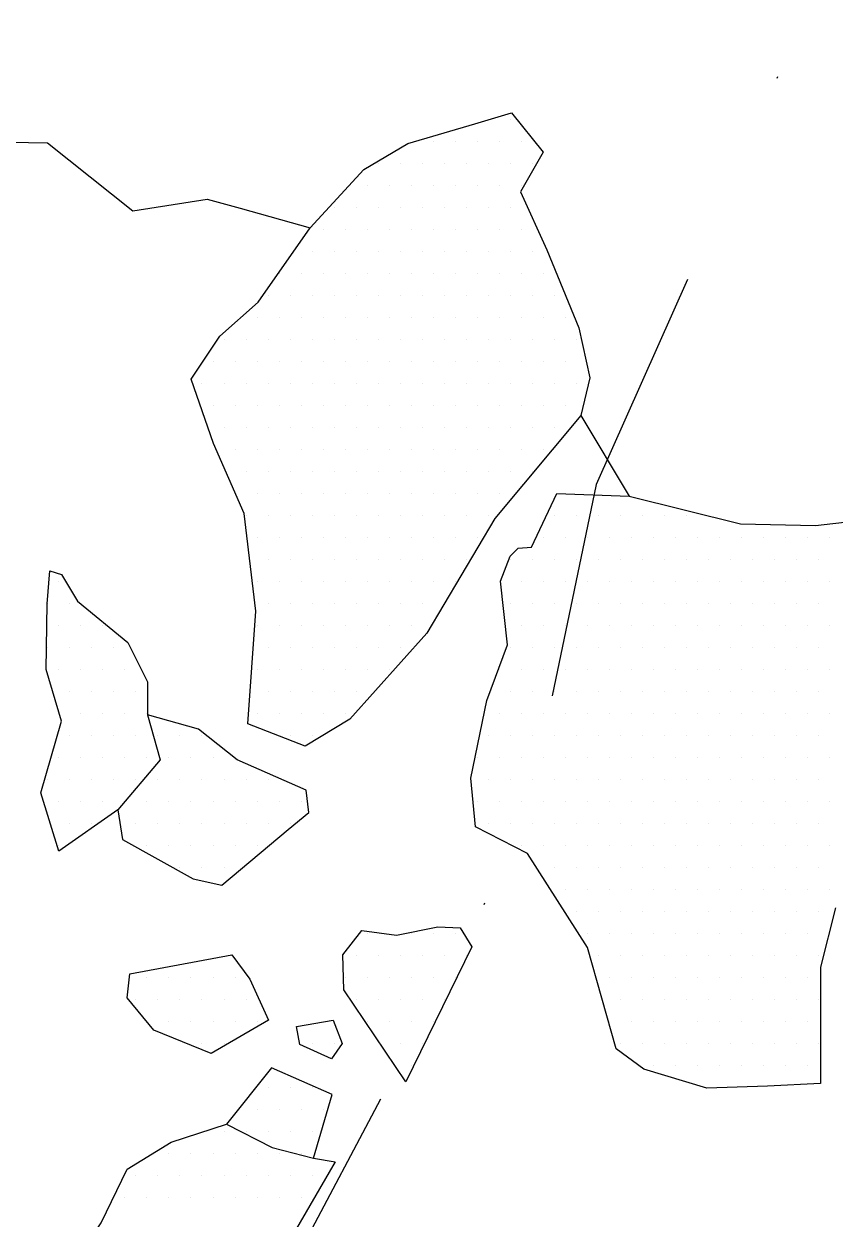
# Model space of a CAD drawing. Header units: metres. Extents: x -905 to -497, y -1456 to -991.
# Drawn here: x -811.4 to -765.3, y -1214.9 to -1147.1 of the extents above; entities that cross this region are included whole.
import ezdxf

# ---------------------------------------------------------------- set-up
doc = ezdxf.new("R2010")
doc.units = ezdxf.units.M
doc.header["$LTSCALE"] = 25
doc.header["$MEASUREMENT"] = 0
doc.linetypes.add('STRICHPUNKTX2', pattern=[2, 1, -0.5, 0, -0.5])
doc.layers.get('0').update_dxf_attribs({"linetype": 'CONTINUOUS'})
for name, color, linetype in [('BEFUND', 1, 'CONTINUOUS'), ('GRABUNGSGRENZE', 3, 'STRICHPUNKTX2'), ('STEINE', 4, 'CONTINUOUS'), ('STEINESCHRAFF', 4, 'CONTINUOUS')]:
    doc.layers.add(name, color=color, linetype=linetype)

# ---------------------------------------------------------------- blocks, each defined once
blk = doc.blocks.new('*X9')
at = {"color": 0}
for p, q in [((-783.75, -1152.5), (-783.75, -1152.5)), ((-788.125, -1153.75), (-788.125, -1153.75)), ((-786.875, -1153.75), (-786.875, -1153.75)), ((-785.625, -1153.75), (-785.625, -1153.75)), ((-784.375, -1153.75), (-784.375, -1153.75)), ((-783.125, -1153.75), (-783.125, -1153.75)), ((-791.25, -1155), (-791.25, -1155)), ((-790, -1155), (-790, -1155)), ((-788.75, -1155), (-788.75, -1155)), ((-787.5, -1155), (-787.5, -1155)), ((-786.25, -1155), (-786.25, -1155)), ((-785, -1155), (-785, -1155)), ((-783.75, -1155), (-783.75, -1155)), ((-782.5, -1155), (-782.5, -1155)), ((-791.875, -1156.25), (-791.875, -1156.25)), ((-790.625, -1156.25), (-790.625, -1156.25)), ((-789.375, -1156.25), (-789.375, -1156.25)), ((-788.125, -1156.25), (-788.125, -1156.25)), ((-786.875, -1156.25), (-786.875, -1156.25)), ((-785.625, -1156.25), (-785.625, -1156.25)), ((-784.375, -1156.25), (-784.375, -1156.25)), ((-783.125, -1156.25), (-783.125, -1156.25)), ((-793.75, -1157.5), (-793.75, -1157.5)), ((-792.5, -1157.5), (-792.5, -1157.5)), ((-791.25, -1157.5), (-791.25, -1157.5)), ((-790, -1157.5), (-790, -1157.5)), ((-788.75, -1157.5), (-788.75, -1157.5)), ((-787.5, -1157.5), (-787.5, -1157.5)), ((-786.25, -1157.5), (-786.25, -1157.5)), ((-785, -1157.5), (-785, -1157.5)), ((-783.75, -1157.5), (-783.75, -1157.5)), ((-794.375, -1158.75), (-794.375, -1158.75)), ((-793.125, -1158.75), (-793.125, -1158.75)), ((-791.875, -1158.75), (-791.875, -1158.75)), ((-790.625, -1158.75), (-790.625, -1158.75)), ((-789.375, -1158.75), (-789.375, -1158.75)), ((-788.125, -1158.75), (-788.125, -1158.75)), ((-786.875, -1158.75), (-786.875, -1158.75)), ((-785.625, -1158.75), (-785.625, -1158.75)), ((-784.375, -1158.75), (-784.375, -1158.75)), ((-783.125, -1158.75), (-783.125, -1158.75)), ((-795, -1160), (-795, -1160)), ((-793.75, -1160), (-793.75, -1160)), ((-792.5, -1160), (-792.5, -1160)), ((-791.25, -1160), (-791.25, -1160)), ((-790, -1160), (-790, -1160)), ((-788.75, -1160), (-788.75, -1160)), ((-787.5, -1160), (-787.5, -1160)), ((-786.25, -1160), (-786.25, -1160)), ((-785, -1160), (-785, -1160)), ((-783.75, -1160), (-783.75, -1160)), ((-782.5, -1160), (-782.5, -1160)), ((-796.875, -1161.25), (-796.875, -1161.25)), ((-795.625, -1161.25), (-795.625, -1161.25)), ((-794.375, -1161.25), (-794.375, -1161.25)), ((-793.125, -1161.25), (-793.125, -1161.25)), ((-791.875, -1161.25), (-791.875, -1161.25)), ((-790.625, -1161.25), (-790.625, -1161.25)), ((-789.375, -1161.25), (-789.375, -1161.25)), ((-788.125, -1161.25), (-788.125, -1161.25)), ((-786.875, -1161.25), (-786.875, -1161.25)), ((-785.625, -1161.25), (-785.625, -1161.25)), ((-784.375, -1161.25), (-784.375, -1161.25)), ((-783.125, -1161.25), (-783.125, -1161.25)), ((-781.875, -1161.25), (-781.875, -1161.25)), ((-797.5, -1162.5), (-797.5, -1162.5)), ((-796.25, -1162.5), (-796.25, -1162.5)), ((-795, -1162.5), (-795, -1162.5)), ((-793.75, -1162.5), (-793.75, -1162.5)), ((-792.5, -1162.5), (-792.5, -1162.5)), ((-791.25, -1162.5), (-791.25, -1162.5)), ((-790, -1162.5), (-790, -1162.5)), ((-788.75, -1162.5), (-788.75, -1162.5)), ((-787.5, -1162.5), (-787.5, -1162.5)), ((-786.25, -1162.5), (-786.25, -1162.5)), ((-785, -1162.5), (-785, -1162.5)), ((-783.75, -1162.5), (-783.75, -1162.5)), ((-782.5, -1162.5), (-782.5, -1162.5)), ((-781.25, -1162.5), (-781.25, -1162.5)), ((-798.125, -1163.75), (-798.125, -1163.75)), ((-796.875, -1163.75), (-796.875, -1163.75)), ((-795.625, -1163.75), (-795.625, -1163.75)), ((-794.375, -1163.75), (-794.375, -1163.75)), ((-793.125, -1163.75), (-793.125, -1163.75)), ((-791.875, -1163.75), (-791.875, -1163.75)), ((-790.625, -1163.75), (-790.625, -1163.75)), ((-789.375, -1163.75), (-789.375, -1163.75)), ((-788.125, -1163.75), (-788.125, -1163.75)), ((-786.875, -1163.75), (-786.875, -1163.75)), ((-785.625, -1163.75), (-785.625, -1163.75)), ((-784.375, -1163.75), (-784.375, -1163.75)), ((-783.125, -1163.75), (-783.125, -1163.75)), ((-781.875, -1163.75), (-781.875, -1163.75)), ((-780.625, -1163.75), (-780.625, -1163.75)), ((-800, -1165), (-800, -1165)), ((-798.75, -1165), (-798.75, -1165)), ((-797.5, -1165), (-797.5, -1165)), ((-796.25, -1165), (-796.25, -1165)), ((-795, -1165), (-795, -1165)), ((-793.75, -1165), (-793.75, -1165)), ((-792.5, -1165), (-792.5, -1165)), ((-791.25, -1165), (-791.25, -1165)), ((-790, -1165), (-790, -1165)), ((-788.75, -1165), (-788.75, -1165)), ((-787.5, -1165), (-787.5, -1165)), ((-786.25, -1165), (-786.25, -1165)), ((-785, -1165), (-785, -1165)), ((-783.75, -1165), (-783.75, -1165)), ((-782.5, -1165), (-782.5, -1165)), ((-781.25, -1165), (-781.25, -1165)), ((-780, -1165), (-780, -1165)), ((-800.625, -1166.25), (-800.625, -1166.25)), ((-799.375, -1166.25), (-799.375, -1166.25)), ((-798.125, -1166.25), (-798.125, -1166.25)), ((-796.875, -1166.25), (-796.875, -1166.25)), ((-795.625, -1166.25), (-795.625, -1166.25)), ((-794.375, -1166.25), (-794.375, -1166.25)), ((-793.125, -1166.25), (-793.125, -1166.25)), ((-791.875, -1166.25), (-791.875, -1166.25)), ((-790.625, -1166.25), (-790.625, -1166.25)), ((-789.375, -1166.25), (-789.375, -1166.25)), ((-788.125, -1166.25), (-788.125, -1166.25)), ((-786.875, -1166.25), (-786.875, -1166.25)), ((-785.625, -1166.25), (-785.625, -1166.25)), ((-784.375, -1166.25), (-784.375, -1166.25)), ((-783.125, -1166.25), (-783.125, -1166.25)), ((-781.875, -1166.25), (-781.875, -1166.25)), ((-780.625, -1166.25), (-780.625, -1166.25)), ((-801.25, -1167.5), (-801.25, -1167.5)), ((-800, -1167.5), (-800, -1167.5)), ((-798.75, -1167.5), (-798.75, -1167.5)), ((-797.5, -1167.5), (-797.5, -1167.5)), ((-796.25, -1167.5), (-796.25, -1167.5)), ((-795, -1167.5), (-795, -1167.5)), ((-793.75, -1167.5), (-793.75, -1167.5)), ((-792.5, -1167.5), (-792.5, -1167.5)), ((-791.25, -1167.5), (-791.25, -1167.5)), ((-790, -1167.5), (-790, -1167.5)), ((-788.75, -1167.5), (-788.75, -1167.5)), ((-787.5, -1167.5), (-787.5, -1167.5)), ((-786.25, -1167.5), (-786.25, -1167.5)), ((-785, -1167.5), (-785, -1167.5)), ((-783.75, -1167.5), (-783.75, -1167.5)), ((-782.5, -1167.5), (-782.5, -1167.5)), ((-781.25, -1167.5), (-781.25, -1167.5)), ((-780, -1167.5), (-780, -1167.5)), ((-800.625, -1168.75), (-800.625, -1168.75)), ((-799.375, -1168.75), (-799.375, -1168.75)), ((-798.125, -1168.75), (-798.125, -1168.75)), ((-796.875, -1168.75), (-796.875, -1168.75)), ((-795.625, -1168.75), (-795.625, -1168.75)), ((-794.375, -1168.75), (-794.375, -1168.75)), ((-793.125, -1168.75), (-793.125, -1168.75)), ((-791.875, -1168.75), (-791.875, -1168.75)), ((-790.625, -1168.75), (-790.625, -1168.75)), ((-789.375, -1168.75), (-789.375, -1168.75)), ((-788.125, -1168.75), (-788.125, -1168.75)), ((-786.875, -1168.75), (-786.875, -1168.75)), ((-785.625, -1168.75), (-785.625, -1168.75)), ((-784.375, -1168.75), (-784.375, -1168.75)), ((-783.125, -1168.75), (-783.125, -1168.75)), ((-781.875, -1168.75), (-781.875, -1168.75)), ((-780.625, -1168.75), (-780.625, -1168.75)), ((-800, -1170), (-800, -1170)), ((-798.75, -1170), (-798.75, -1170)), ((-797.5, -1170), (-797.5, -1170)), ((-796.25, -1170), (-796.25, -1170)), ((-795, -1170), (-795, -1170)), ((-793.75, -1170), (-793.75, -1170)), ((-792.5, -1170), (-792.5, -1170)), ((-791.25, -1170), (-791.25, -1170)), ((-790, -1170), (-790, -1170)), ((-788.75, -1170), (-788.75, -1170)), ((-787.5, -1170), (-787.5, -1170)), ((-786.25, -1170), (-786.25, -1170)), ((-785, -1170), (-785, -1170)), ((-783.75, -1170), (-783.75, -1170)), ((-782.5, -1170), (-782.5, -1170)), ((-781.25, -1170), (-781.25, -1170)), ((-799.375, -1171.25), (-799.375, -1171.25)), ((-798.125, -1171.25), (-798.125, -1171.25)), ((-796.875, -1171.25), (-796.875, -1171.25)), ((-795.625, -1171.25), (-795.625, -1171.25)), ((-794.375, -1171.25), (-794.375, -1171.25)), ((-793.125, -1171.25), (-793.125, -1171.25)), ((-791.875, -1171.25), (-791.875, -1171.25)), ((-790.625, -1171.25), (-790.625, -1171.25)), ((-789.375, -1171.25), (-789.375, -1171.25)), ((-788.125, -1171.25), (-788.125, -1171.25)), ((-786.875, -1171.25), (-786.875, -1171.25)), ((-785.625, -1171.25), (-785.625, -1171.25)), ((-784.375, -1171.25), (-784.375, -1171.25)), ((-783.125, -1171.25), (-783.125, -1171.25)), ((-781.875, -1171.25), (-781.875, -1171.25)), ((-798.75, -1172.5), (-798.75, -1172.5)), ((-797.5, -1172.5), (-797.5, -1172.5)), ((-796.25, -1172.5), (-796.25, -1172.5)), ((-795, -1172.5), (-795, -1172.5)), ((-793.75, -1172.5), (-793.75, -1172.5)), ((-792.5, -1172.5), (-792.5, -1172.5)), ((-791.25, -1172.5), (-791.25, -1172.5)), ((-790, -1172.5), (-790, -1172.5)), ((-788.75, -1172.5), (-788.75, -1172.5)), ((-787.5, -1172.5), (-787.5, -1172.5)), ((-786.25, -1172.5), (-786.25, -1172.5)), ((-785, -1172.5), (-785, -1172.5)), ((-783.75, -1172.5), (-783.75, -1172.5)), ((-782.5, -1172.5), (-782.5, -1172.5)), ((-798.125, -1173.75), (-798.125, -1173.75)), ((-796.875, -1173.75), (-796.875, -1173.75)), ((-795.625, -1173.75), (-795.625, -1173.75)), ((-794.375, -1173.75), (-794.375, -1173.75)), ((-793.125, -1173.75), (-793.125, -1173.75)), ((-791.875, -1173.75), (-791.875, -1173.75)), ((-790.625, -1173.75), (-790.625, -1173.75)), ((-789.375, -1173.75), (-789.375, -1173.75)), ((-788.125, -1173.75), (-788.125, -1173.75)), ((-786.875, -1173.75), (-786.875, -1173.75)), ((-785.625, -1173.75), (-785.625, -1173.75)), ((-784.375, -1173.75), (-784.375, -1173.75)), ((-798.75, -1175), (-798.75, -1175)), ((-797.5, -1175), (-797.5, -1175)), ((-796.25, -1175), (-796.25, -1175)), ((-795, -1175), (-795, -1175)), ((-793.75, -1175), (-793.75, -1175)), ((-792.5, -1175), (-792.5, -1175)), ((-791.25, -1175), (-791.25, -1175)), ((-790, -1175), (-790, -1175)), ((-788.75, -1175), (-788.75, -1175)), ((-787.5, -1175), (-787.5, -1175)), ((-786.25, -1175), (-786.25, -1175)), ((-785, -1175), (-785, -1175)), ((-798.125, -1176.25), (-798.125, -1176.25)), ((-796.875, -1176.25), (-796.875, -1176.25)), ((-795.625, -1176.25), (-795.625, -1176.25)), ((-794.375, -1176.25), (-794.375, -1176.25)), ((-793.125, -1176.25), (-793.125, -1176.25)), ((-791.875, -1176.25), (-791.875, -1176.25)), ((-790.625, -1176.25), (-790.625, -1176.25)), ((-789.375, -1176.25), (-789.375, -1176.25)), ((-788.125, -1176.25), (-788.125, -1176.25)), ((-786.875, -1176.25), (-786.875, -1176.25)), ((-785.625, -1176.25), (-785.625, -1176.25)), ((-797.5, -1177.5), (-797.5, -1177.5)), ((-796.25, -1177.5), (-796.25, -1177.5)), ((-795, -1177.5), (-795, -1177.5)), ((-793.75, -1177.5), (-793.75, -1177.5)), ((-792.5, -1177.5), (-792.5, -1177.5)), ((-791.25, -1177.5), (-791.25, -1177.5)), ((-790, -1177.5), (-790, -1177.5)), ((-788.75, -1177.5), (-788.75, -1177.5)), ((-787.5, -1177.5), (-787.5, -1177.5)), ((-786.25, -1177.5), (-786.25, -1177.5)), ((-809.375, -1178.75), (-809.375, -1178.75)), ((-798.125, -1178.75), (-798.125, -1178.75)), ((-796.875, -1178.75), (-796.875, -1178.75)), ((-795.625, -1178.75), (-795.625, -1178.75)), ((-794.375, -1178.75), (-794.375, -1178.75)), ((-793.125, -1178.75), (-793.125, -1178.75)), ((-791.875, -1178.75), (-791.875, -1178.75)), ((-790.625, -1178.75), (-790.625, -1178.75)), ((-789.375, -1178.75), (-789.375, -1178.75)), ((-788.125, -1178.75), (-788.125, -1178.75)), ((-786.875, -1178.75), (-786.875, -1178.75)), ((-810, -1180), (-810, -1180)), ((-808.75, -1180), (-808.75, -1180)), ((-797.5, -1180), (-797.5, -1180)), ((-796.25, -1180), (-796.25, -1180)), ((-795, -1180), (-795, -1180)), ((-793.75, -1180), (-793.75, -1180)), ((-792.5, -1180), (-792.5, -1180)), ((-791.25, -1180), (-791.25, -1180)), ((-790, -1180), (-790, -1180)), ((-788.75, -1180), (-788.75, -1180)), ((-787.5, -1180), (-787.5, -1180)), ((-809.375, -1181.25), (-809.375, -1181.25)), ((-808.125, -1181.25), (-808.125, -1181.25)), ((-806.875, -1181.25), (-806.875, -1181.25)), ((-798.125, -1181.25), (-798.125, -1181.25)), ((-796.875, -1181.25), (-796.875, -1181.25)), ((-795.625, -1181.25), (-795.625, -1181.25)), ((-794.375, -1181.25), (-794.375, -1181.25)), ((-793.125, -1181.25), (-793.125, -1181.25)), ((-791.875, -1181.25), (-791.875, -1181.25)), ((-790.625, -1181.25), (-790.625, -1181.25)), ((-789.375, -1181.25), (-789.375, -1181.25)), ((-810, -1182.5), (-810, -1182.5)), ((-808.75, -1182.5), (-808.75, -1182.5)), ((-807.5, -1182.5), (-807.5, -1182.5)), ((-806.25, -1182.5), (-806.25, -1182.5)), ((-797.5, -1182.5), (-797.5, -1182.5)), ((-796.25, -1182.5), (-796.25, -1182.5)), ((-795, -1182.5), (-795, -1182.5)), ((-793.75, -1182.5), (-793.75, -1182.5)), ((-792.5, -1182.5), (-792.5, -1182.5)), ((-791.25, -1182.5), (-791.25, -1182.5)), ((-790, -1182.5), (-790, -1182.5)), ((-809.375, -1183.75), (-809.375, -1183.75)), ((-808.125, -1183.75), (-808.125, -1183.75)), ((-806.875, -1183.75), (-806.875, -1183.75)), ((-805.625, -1183.75), (-805.625, -1183.75)), ((-798.125, -1183.75), (-798.125, -1183.75)), ((-796.875, -1183.75), (-796.875, -1183.75)), ((-795.625, -1183.75), (-795.625, -1183.75)), ((-794.375, -1183.75), (-794.375, -1183.75)), ((-793.125, -1183.75), (-793.125, -1183.75)), ((-791.875, -1183.75), (-791.875, -1183.75)), ((-790.625, -1183.75), (-790.625, -1183.75)), ((-808.75, -1185), (-808.75, -1185)), ((-807.5, -1185), (-807.5, -1185)), ((-806.25, -1185), (-806.25, -1185)), ((-805, -1185), (-805, -1185)), ((-797.5, -1185), (-797.5, -1185)), ((-796.25, -1185), (-796.25, -1185)), ((-795, -1185), (-795, -1185)), ((-793.75, -1185), (-793.75, -1185)), ((-792.5, -1185), (-792.5, -1185)), ((-808.125, -1186.25), (-808.125, -1186.25)), ((-806.875, -1186.25), (-806.875, -1186.25)), ((-805.625, -1186.25), (-805.625, -1186.25)), ((-804.375, -1186.25), (-804.375, -1186.25)), ((-798.125, -1186.25), (-798.125, -1186.25)), ((-796.875, -1186.25), (-796.875, -1186.25)), ((-795.625, -1186.25), (-795.625, -1186.25)), ((-794.375, -1186.25), (-794.375, -1186.25)), ((-793.125, -1186.25), (-793.125, -1186.25)), ((-808.75, -1187.5), (-808.75, -1187.5)), ((-807.5, -1187.5), (-807.5, -1187.5)), ((-806.25, -1187.5), (-806.25, -1187.5)), ((-805, -1187.5), (-805, -1187.5)), ((-803.75, -1187.5), (-803.75, -1187.5)), ((-802.5, -1187.5), (-802.5, -1187.5)), ((-801.25, -1187.5), (-801.25, -1187.5)), ((-796.25, -1187.5), (-796.25, -1187.5)), ((-795, -1187.5), (-795, -1187.5)), ((-809.375, -1188.75), (-809.375, -1188.75)), ((-808.125, -1188.75), (-808.125, -1188.75)), ((-806.875, -1188.75), (-806.875, -1188.75)), ((-805.625, -1188.75), (-805.625, -1188.75)), ((-804.375, -1188.75), (-804.375, -1188.75)), ((-803.125, -1188.75), (-803.125, -1188.75)), ((-801.875, -1188.75), (-801.875, -1188.75)), ((-800.625, -1188.75), (-800.625, -1188.75)), ((-810, -1190), (-810, -1190)), ((-808.75, -1190), (-808.75, -1190)), ((-807.5, -1190), (-807.5, -1190)), ((-806.25, -1190), (-806.25, -1190)), ((-805, -1190), (-805, -1190)), ((-803.75, -1190), (-803.75, -1190)), ((-802.5, -1190), (-802.5, -1190)), ((-801.25, -1190), (-801.25, -1190)), ((-800, -1190), (-800, -1190)), ((-798.75, -1190), (-798.75, -1190)), ((-797.5, -1190), (-797.5, -1190)), ((-809.375, -1191.25), (-809.375, -1191.25)), ((-808.125, -1191.25), (-808.125, -1191.25)), ((-806.875, -1191.25), (-806.875, -1191.25)), ((-805.625, -1191.25), (-805.625, -1191.25)), ((-804.375, -1191.25), (-804.375, -1191.25)), ((-803.125, -1191.25), (-803.125, -1191.25)), ((-801.875, -1191.25), (-801.875, -1191.25)), ((-800.625, -1191.25), (-800.625, -1191.25)), ((-799.375, -1191.25), (-799.375, -1191.25)), ((-798.125, -1191.25), (-798.125, -1191.25)), ((-796.875, -1191.25), (-796.875, -1191.25)), ((-795.625, -1191.25), (-795.625, -1191.25)), ((-808.75, -1192.5), (-808.75, -1192.5)), ((-807.5, -1192.5), (-807.5, -1192.5)), ((-805, -1192.5), (-805, -1192.5)), ((-803.75, -1192.5), (-803.75, -1192.5)), ((-802.5, -1192.5), (-802.5, -1192.5)), ((-801.25, -1192.5), (-801.25, -1192.5)), ((-800, -1192.5), (-800, -1192.5)), ((-798.75, -1192.5), (-798.75, -1192.5)), ((-797.5, -1192.5), (-797.5, -1192.5)), ((-796.25, -1192.5), (-796.25, -1192.5)), ((-809.375, -1193.75), (-809.375, -1193.75)), ((-804.375, -1193.75), (-804.375, -1193.75)), ((-803.125, -1193.75), (-803.125, -1193.75)), ((-801.875, -1193.75), (-801.875, -1193.75)), ((-800.625, -1193.75), (-800.625, -1193.75)), ((-799.375, -1193.75), (-799.375, -1193.75)), ((-798.125, -1193.75), (-798.125, -1193.75)), ((-802.5, -1195), (-802.5, -1195)), ((-801.25, -1195), (-801.25, -1195)), ((-800, -1195), (-800, -1195)), ((-791.875, -1198.75), (-791.875, -1198.75)), ((-789.375, -1198.75), (-789.375, -1198.75)), ((-788.125, -1198.75), (-788.125, -1198.75)), ((-786.875, -1198.75), (-786.875, -1198.75)), ((-792.5, -1200), (-792.5, -1200)), ((-791.25, -1200), (-791.25, -1200)), ((-790, -1200), (-790, -1200)), ((-788.75, -1200), (-788.75, -1200)), ((-787.5, -1200), (-787.5, -1200)), ((-786.25, -1200), (-786.25, -1200)), ((-804.375, -1201.25), (-804.375, -1201.25)), ((-803.125, -1201.25), (-803.125, -1201.25)), ((-801.875, -1201.25), (-801.875, -1201.25)), ((-800.625, -1201.25), (-800.625, -1201.25)), ((-799.375, -1201.25), (-799.375, -1201.25)), ((-793.125, -1201.25), (-793.125, -1201.25)), ((-791.875, -1201.25), (-791.875, -1201.25)), ((-790.625, -1201.25), (-790.625, -1201.25)), ((-789.375, -1201.25), (-789.375, -1201.25)), ((-788.125, -1201.25), (-788.125, -1201.25)), ((-786.875, -1201.25), (-786.875, -1201.25)), ((-805, -1202.5), (-805, -1202.5)), ((-803.75, -1202.5), (-803.75, -1202.5)), ((-802.5, -1202.5), (-802.5, -1202.5)), ((-801.25, -1202.5), (-801.25, -1202.5)), ((-800, -1202.5), (-800, -1202.5)), ((-798.75, -1202.5), (-798.75, -1202.5)), ((-792.5, -1202.5), (-792.5, -1202.5)), ((-791.25, -1202.5), (-791.25, -1202.5)), ((-790, -1202.5), (-790, -1202.5)), ((-788.75, -1202.5), (-788.75, -1202.5)), ((-787.5, -1202.5), (-787.5, -1202.5)), ((-803.125, -1203.75), (-803.125, -1203.75)), ((-801.875, -1203.75), (-801.875, -1203.75)), ((-800.625, -1203.75), (-800.625, -1203.75)), ((-799.375, -1203.75), (-799.375, -1203.75)), ((-798.125, -1203.75), (-798.125, -1203.75)), ((-791.875, -1203.75), (-791.875, -1203.75)), ((-790.625, -1203.75), (-790.625, -1203.75)), ((-789.375, -1203.75), (-789.375, -1203.75)), ((-788.125, -1203.75), (-788.125, -1203.75)), ((-801.25, -1205), (-801.25, -1205)), ((-800, -1205), (-800, -1205)), ((-795, -1205), (-795, -1205)), ((-793.75, -1205), (-793.75, -1205)), ((-790, -1205), (-790, -1205)), ((-788.75, -1205), (-788.75, -1205)), ((-789.375, -1206.25), (-789.375, -1206.25)), ((-797.5, -1207.5), (-797.5, -1207.5)), ((-796.25, -1207.5), (-796.25, -1207.5)), ((-795, -1207.5), (-795, -1207.5)), ((-798.125, -1208.75), (-798.125, -1208.75)), ((-796.875, -1208.75), (-796.875, -1208.75)), ((-795.625, -1208.75), (-795.625, -1208.75)), ((-794.375, -1208.75), (-794.375, -1208.75)), ((-800, -1210), (-800, -1210)), ((-798.75, -1210), (-798.75, -1210)), ((-797.5, -1210), (-797.5, -1210)), ((-796.25, -1210), (-796.25, -1210)), ((-795, -1210), (-795, -1210)), ((-803.125, -1211.25), (-803.125, -1211.25)), ((-801.875, -1211.25), (-801.875, -1211.25)), ((-800.625, -1211.25), (-800.625, -1211.25)), ((-799.375, -1211.25), (-799.375, -1211.25)), ((-798.125, -1211.25), (-798.125, -1211.25)), ((-796.875, -1211.25), (-796.875, -1211.25)), ((-795.625, -1211.25), (-795.625, -1211.25)), ((-805, -1212.5), (-805, -1212.5)), ((-803.75, -1212.5), (-803.75, -1212.5)), ((-802.5, -1212.5), (-802.5, -1212.5)), ((-801.25, -1212.5), (-801.25, -1212.5)), ((-800, -1212.5), (-800, -1212.5)), ((-798.75, -1212.5), (-798.75, -1212.5)), ((-797.5, -1212.5), (-797.5, -1212.5)), ((-796.25, -1212.5), (-796.25, -1212.5)), ((-795, -1212.5), (-795, -1212.5)), ((-805.625, -1213.75), (-805.625, -1213.75)), ((-804.375, -1213.75), (-804.375, -1213.75)), ((-803.125, -1213.75), (-803.125, -1213.75)), ((-801.875, -1213.75), (-801.875, -1213.75)), ((-800.625, -1213.75), (-800.625, -1213.75)), ((-799.375, -1213.75), (-799.375, -1213.75)), ((-798.125, -1213.75), (-798.125, -1213.75)), ((-796.875, -1213.75), (-796.875, -1213.75)), ((-795.625, -1213.75), (-795.625, -1213.75))]:
    blk.add_line(p, q, dxfattribs=at)
blk = doc.blocks.new('*X11')
at = {"color": 0}
for p, q in [((-781.25, -1175), (-781.25, -1175)), ((-780, -1175), (-780, -1175)), ((-778.75, -1175), (-778.75, -1175)), ((-777.5, -1175), (-777.5, -1175)), ((-776.25, -1175), (-776.25, -1175)), ((-775, -1175), (-775, -1175)), ((-773.75, -1175), (-773.75, -1175)), ((-781.875, -1176.25), (-781.875, -1176.25)), ((-780.625, -1176.25), (-780.625, -1176.25)), ((-779.375, -1176.25), (-779.375, -1176.25)), ((-778.125, -1176.25), (-778.125, -1176.25)), ((-776.875, -1176.25), (-776.875, -1176.25)), ((-775.625, -1176.25), (-775.625, -1176.25)), ((-774.375, -1176.25), (-774.375, -1176.25)), ((-773.125, -1176.25), (-773.125, -1176.25)), ((-771.875, -1176.25), (-771.875, -1176.25)), ((-770.625, -1176.25), (-770.625, -1176.25)), ((-769.375, -1176.25), (-769.375, -1176.25)), ((-768.125, -1176.25), (-768.125, -1176.25)), ((-766.875, -1176.25), (-766.875, -1176.25)), ((-765.625, -1176.25), (-765.625, -1176.25)), ((-783.75, -1177.5), (-783.75, -1177.5)), ((-782.5, -1177.5), (-782.5, -1177.5)), ((-781.25, -1177.5), (-781.25, -1177.5)), ((-780, -1177.5), (-780, -1177.5)), ((-778.75, -1177.5), (-778.75, -1177.5)), ((-777.5, -1177.5), (-777.5, -1177.5)), ((-776.25, -1177.5), (-776.25, -1177.5)), ((-775, -1177.5), (-775, -1177.5)), ((-773.75, -1177.5), (-773.75, -1177.5)), ((-772.5, -1177.5), (-772.5, -1177.5)), ((-771.25, -1177.5), (-771.25, -1177.5)), ((-770, -1177.5), (-770, -1177.5)), ((-768.75, -1177.5), (-768.75, -1177.5)), ((-767.5, -1177.5), (-767.5, -1177.5)), ((-766.25, -1177.5), (-766.25, -1177.5)), ((-783.125, -1178.75), (-783.125, -1178.75)), ((-781.875, -1178.75), (-781.875, -1178.75)), ((-780.625, -1178.75), (-780.625, -1178.75)), ((-779.375, -1178.75), (-779.375, -1178.75)), ((-778.125, -1178.75), (-778.125, -1178.75)), ((-776.875, -1178.75), (-776.875, -1178.75)), ((-775.625, -1178.75), (-775.625, -1178.75)), ((-774.375, -1178.75), (-774.375, -1178.75)), ((-773.125, -1178.75), (-773.125, -1178.75)), ((-771.875, -1178.75), (-771.875, -1178.75)), ((-770.625, -1178.75), (-770.625, -1178.75)), ((-769.375, -1178.75), (-769.375, -1178.75)), ((-768.125, -1178.75), (-768.125, -1178.75)), ((-766.875, -1178.75), (-766.875, -1178.75)), ((-765.625, -1178.75), (-765.625, -1178.75)), ((-783.75, -1180), (-783.75, -1180)), ((-782.5, -1180), (-782.5, -1180)), ((-781.25, -1180), (-781.25, -1180)), ((-780, -1180), (-780, -1180)), ((-778.75, -1180), (-778.75, -1180)), ((-777.5, -1180), (-777.5, -1180)), ((-776.25, -1180), (-776.25, -1180)), ((-775, -1180), (-775, -1180)), ((-773.75, -1180), (-773.75, -1180)), ((-772.5, -1180), (-772.5, -1180)), ((-771.25, -1180), (-771.25, -1180)), ((-770, -1180), (-770, -1180)), ((-768.75, -1180), (-768.75, -1180)), ((-767.5, -1180), (-767.5, -1180)), ((-766.25, -1180), (-766.25, -1180)), ((-783.125, -1181.25), (-783.125, -1181.25)), ((-781.875, -1181.25), (-781.875, -1181.25)), ((-780.625, -1181.25), (-780.625, -1181.25)), ((-779.375, -1181.25), (-779.375, -1181.25)), ((-778.125, -1181.25), (-778.125, -1181.25)), ((-776.875, -1181.25), (-776.875, -1181.25)), ((-775.625, -1181.25), (-775.625, -1181.25)), ((-774.375, -1181.25), (-774.375, -1181.25)), ((-773.125, -1181.25), (-773.125, -1181.25)), ((-771.875, -1181.25), (-771.875, -1181.25)), ((-770.625, -1181.25), (-770.625, -1181.25)), ((-769.375, -1181.25), (-769.375, -1181.25)), ((-768.125, -1181.25), (-768.125, -1181.25)), ((-766.875, -1181.25), (-766.875, -1181.25)), ((-765.625, -1181.25), (-765.625, -1181.25)), ((-783.75, -1182.5), (-783.75, -1182.5)), ((-782.5, -1182.5), (-782.5, -1182.5)), ((-781.25, -1182.5), (-781.25, -1182.5)), ((-780, -1182.5), (-780, -1182.5)), ((-778.75, -1182.5), (-778.75, -1182.5)), ((-777.5, -1182.5), (-777.5, -1182.5)), ((-776.25, -1182.5), (-776.25, -1182.5)), ((-775, -1182.5), (-775, -1182.5)), ((-773.75, -1182.5), (-773.75, -1182.5)), ((-772.5, -1182.5), (-772.5, -1182.5)), ((-771.25, -1182.5), (-771.25, -1182.5)), ((-770, -1182.5), (-770, -1182.5)), ((-768.75, -1182.5), (-768.75, -1182.5)), ((-767.5, -1182.5), (-767.5, -1182.5)), ((-766.25, -1182.5), (-766.25, -1182.5)), ((-784.375, -1183.75), (-784.375, -1183.75)), ((-783.125, -1183.75), (-783.125, -1183.75)), ((-781.875, -1183.75), (-781.875, -1183.75)), ((-780.625, -1183.75), (-780.625, -1183.75)), ((-779.375, -1183.75), (-779.375, -1183.75)), ((-778.125, -1183.75), (-778.125, -1183.75)), ((-776.875, -1183.75), (-776.875, -1183.75)), ((-775.625, -1183.75), (-775.625, -1183.75)), ((-774.375, -1183.75), (-774.375, -1183.75)), ((-773.125, -1183.75), (-773.125, -1183.75)), ((-771.875, -1183.75), (-771.875, -1183.75)), ((-770.625, -1183.75), (-770.625, -1183.75)), ((-769.375, -1183.75), (-769.375, -1183.75)), ((-768.125, -1183.75), (-768.125, -1183.75)), ((-766.875, -1183.75), (-766.875, -1183.75)), ((-765.625, -1183.75), (-765.625, -1183.75)), ((-783.75, -1185), (-783.75, -1185)), ((-782.5, -1185), (-782.5, -1185)), ((-781.25, -1185), (-781.25, -1185)), ((-780, -1185), (-780, -1185)), ((-778.75, -1185), (-778.75, -1185)), ((-777.5, -1185), (-777.5, -1185)), ((-776.25, -1185), (-776.25, -1185)), ((-775, -1185), (-775, -1185)), ((-773.75, -1185), (-773.75, -1185)), ((-772.5, -1185), (-772.5, -1185)), ((-771.25, -1185), (-771.25, -1185)), ((-770, -1185), (-770, -1185)), ((-768.75, -1185), (-768.75, -1185)), ((-767.5, -1185), (-767.5, -1185)), ((-766.25, -1185), (-766.25, -1185)), ((-784.375, -1186.25), (-784.375, -1186.25)), ((-783.125, -1186.25), (-783.125, -1186.25)), ((-781.875, -1186.25), (-781.875, -1186.25)), ((-780.625, -1186.25), (-780.625, -1186.25)), ((-779.375, -1186.25), (-779.375, -1186.25)), ((-778.125, -1186.25), (-778.125, -1186.25)), ((-776.875, -1186.25), (-776.875, -1186.25)), ((-775.625, -1186.25), (-775.625, -1186.25)), ((-774.375, -1186.25), (-774.375, -1186.25)), ((-773.125, -1186.25), (-773.125, -1186.25)), ((-771.875, -1186.25), (-771.875, -1186.25)), ((-770.625, -1186.25), (-770.625, -1186.25)), ((-769.375, -1186.25), (-769.375, -1186.25)), ((-768.125, -1186.25), (-768.125, -1186.25)), ((-766.875, -1186.25), (-766.875, -1186.25)), ((-765.625, -1186.25), (-765.625, -1186.25)), ((-785, -1187.5), (-785, -1187.5)), ((-783.75, -1187.5), (-783.75, -1187.5)), ((-782.5, -1187.5), (-782.5, -1187.5)), ((-781.25, -1187.5), (-781.25, -1187.5)), ((-780, -1187.5), (-780, -1187.5)), ((-778.75, -1187.5), (-778.75, -1187.5)), ((-777.5, -1187.5), (-777.5, -1187.5)), ((-776.25, -1187.5), (-776.25, -1187.5)), ((-775, -1187.5), (-775, -1187.5)), ((-773.75, -1187.5), (-773.75, -1187.5)), ((-772.5, -1187.5), (-772.5, -1187.5)), ((-771.25, -1187.5), (-771.25, -1187.5)), ((-770, -1187.5), (-770, -1187.5)), ((-768.75, -1187.5), (-768.75, -1187.5)), ((-767.5, -1187.5), (-767.5, -1187.5)), ((-766.25, -1187.5), (-766.25, -1187.5)), ((-785.625, -1188.75), (-785.625, -1188.75)), ((-784.375, -1188.75), (-784.375, -1188.75)), ((-783.125, -1188.75), (-783.125, -1188.75)), ((-781.875, -1188.75), (-781.875, -1188.75)), ((-780.625, -1188.75), (-780.625, -1188.75)), ((-779.375, -1188.75), (-779.375, -1188.75)), ((-778.125, -1188.75), (-778.125, -1188.75)), ((-776.875, -1188.75), (-776.875, -1188.75)), ((-775.625, -1188.75), (-775.625, -1188.75)), ((-774.375, -1188.75), (-774.375, -1188.75)), ((-773.125, -1188.75), (-773.125, -1188.75)), ((-771.875, -1188.75), (-771.875, -1188.75)), ((-770.625, -1188.75), (-770.625, -1188.75)), ((-769.375, -1188.75), (-769.375, -1188.75)), ((-768.125, -1188.75), (-768.125, -1188.75)), ((-766.875, -1188.75), (-766.875, -1188.75)), ((-765.625, -1188.75), (-765.625, -1188.75)), ((-785, -1190), (-785, -1190)), ((-783.75, -1190), (-783.75, -1190)), ((-782.5, -1190), (-782.5, -1190)), ((-781.25, -1190), (-781.25, -1190)), ((-780, -1190), (-780, -1190)), ((-778.75, -1190), (-778.75, -1190)), ((-777.5, -1190), (-777.5, -1190)), ((-776.25, -1190), (-776.25, -1190)), ((-775, -1190), (-775, -1190)), ((-773.75, -1190), (-773.75, -1190)), ((-772.5, -1190), (-772.5, -1190)), ((-771.25, -1190), (-771.25, -1190)), ((-770, -1190), (-770, -1190)), ((-768.75, -1190), (-768.75, -1190)), ((-767.5, -1190), (-767.5, -1190)), ((-766.25, -1190), (-766.25, -1190)), ((-785.625, -1191.25), (-785.625, -1191.25)), ((-784.375, -1191.25), (-784.375, -1191.25)), ((-783.125, -1191.25), (-783.125, -1191.25)), ((-781.875, -1191.25), (-781.875, -1191.25)), ((-780.625, -1191.25), (-780.625, -1191.25)), ((-779.375, -1191.25), (-779.375, -1191.25)), ((-778.125, -1191.25), (-778.125, -1191.25)), ((-776.875, -1191.25), (-776.875, -1191.25)), ((-775.625, -1191.25), (-775.625, -1191.25)), ((-774.375, -1191.25), (-774.375, -1191.25)), ((-773.125, -1191.25), (-773.125, -1191.25)), ((-771.875, -1191.25), (-771.875, -1191.25)), ((-770.625, -1191.25), (-770.625, -1191.25)), ((-769.375, -1191.25), (-769.375, -1191.25)), ((-768.125, -1191.25), (-768.125, -1191.25)), ((-766.875, -1191.25), (-766.875, -1191.25)), ((-765.625, -1191.25), (-765.625, -1191.25)), ((-785, -1192.5), (-785, -1192.5)), ((-783.75, -1192.5), (-783.75, -1192.5)), ((-782.5, -1192.5), (-782.5, -1192.5)), ((-781.25, -1192.5), (-781.25, -1192.5)), ((-780, -1192.5), (-780, -1192.5)), ((-778.75, -1192.5), (-778.75, -1192.5)), ((-777.5, -1192.5), (-777.5, -1192.5)), ((-776.25, -1192.5), (-776.25, -1192.5)), ((-775, -1192.5), (-775, -1192.5)), ((-773.75, -1192.5), (-773.75, -1192.5)), ((-772.5, -1192.5), (-772.5, -1192.5)), ((-771.25, -1192.5), (-771.25, -1192.5)), ((-770, -1192.5), (-770, -1192.5)), ((-768.75, -1192.5), (-768.75, -1192.5)), ((-767.5, -1192.5), (-767.5, -1192.5)), ((-766.25, -1192.5), (-766.25, -1192.5)), ((-783.125, -1193.75), (-783.125, -1193.75)), ((-781.875, -1193.75), (-781.875, -1193.75)), ((-780.625, -1193.75), (-780.625, -1193.75)), ((-779.375, -1193.75), (-779.375, -1193.75)), ((-778.125, -1193.75), (-778.125, -1193.75)), ((-776.875, -1193.75), (-776.875, -1193.75)), ((-775.625, -1193.75), (-775.625, -1193.75)), ((-774.375, -1193.75), (-774.375, -1193.75)), ((-773.125, -1193.75), (-773.125, -1193.75)), ((-771.875, -1193.75), (-771.875, -1193.75)), ((-770.625, -1193.75), (-770.625, -1193.75)), ((-769.375, -1193.75), (-769.375, -1193.75)), ((-768.125, -1193.75), (-768.125, -1193.75)), ((-766.875, -1193.75), (-766.875, -1193.75)), ((-765.625, -1193.75), (-765.625, -1193.75)), ((-781.25, -1195), (-781.25, -1195)), ((-780, -1195), (-780, -1195)), ((-778.75, -1195), (-778.75, -1195)), ((-777.5, -1195), (-777.5, -1195)), ((-776.25, -1195), (-776.25, -1195)), ((-775, -1195), (-775, -1195)), ((-773.75, -1195), (-773.75, -1195)), ((-772.5, -1195), (-772.5, -1195)), ((-771.25, -1195), (-771.25, -1195)), ((-770, -1195), (-770, -1195)), ((-768.75, -1195), (-768.75, -1195)), ((-767.5, -1195), (-767.5, -1195)), ((-766.25, -1195), (-766.25, -1195)), ((-780.625, -1196.25), (-780.625, -1196.25)), ((-779.375, -1196.25), (-779.375, -1196.25)), ((-778.125, -1196.25), (-778.125, -1196.25)), ((-776.875, -1196.25), (-776.875, -1196.25)), ((-775.625, -1196.25), (-775.625, -1196.25)), ((-774.375, -1196.25), (-774.375, -1196.25)), ((-773.125, -1196.25), (-773.125, -1196.25)), ((-771.875, -1196.25), (-771.875, -1196.25)), ((-770.625, -1196.25), (-770.625, -1196.25)), ((-769.375, -1196.25), (-769.375, -1196.25)), ((-768.125, -1196.25), (-768.125, -1196.25)), ((-766.875, -1196.25), (-766.875, -1196.25)), ((-765.625, -1196.25), (-765.625, -1196.25)), ((-780, -1197.5), (-780, -1197.5)), ((-778.75, -1197.5), (-778.75, -1197.5)), ((-777.5, -1197.5), (-777.5, -1197.5)), ((-776.25, -1197.5), (-776.25, -1197.5)), ((-775, -1197.5), (-775, -1197.5)), ((-773.75, -1197.5), (-773.75, -1197.5)), ((-772.5, -1197.5), (-772.5, -1197.5)), ((-771.25, -1197.5), (-771.25, -1197.5)), ((-770, -1197.5), (-770, -1197.5)), ((-768.75, -1197.5), (-768.75, -1197.5)), ((-767.5, -1197.5), (-767.5, -1197.5)), ((-766.25, -1197.5), (-766.25, -1197.5)), ((-779.375, -1198.75), (-779.375, -1198.75)), ((-778.125, -1198.75), (-778.125, -1198.75)), ((-776.875, -1198.75), (-776.875, -1198.75)), ((-775.625, -1198.75), (-775.625, -1198.75)), ((-774.375, -1198.75), (-774.375, -1198.75)), ((-773.125, -1198.75), (-773.125, -1198.75)), ((-771.875, -1198.75), (-771.875, -1198.75)), ((-770.625, -1198.75), (-770.625, -1198.75)), ((-769.375, -1198.75), (-769.375, -1198.75)), ((-768.125, -1198.75), (-768.125, -1198.75)), ((-766.875, -1198.75), (-766.875, -1198.75)), ((-778.75, -1200), (-778.75, -1200)), ((-777.5, -1200), (-777.5, -1200)), ((-776.25, -1200), (-776.25, -1200)), ((-775, -1200), (-775, -1200)), ((-773.75, -1200), (-773.75, -1200)), ((-772.5, -1200), (-772.5, -1200)), ((-771.25, -1200), (-771.25, -1200)), ((-770, -1200), (-770, -1200)), ((-768.75, -1200), (-768.75, -1200)), ((-767.5, -1200), (-767.5, -1200)), ((-766.25, -1200), (-766.25, -1200)), ((-778.125, -1201.25), (-778.125, -1201.25)), ((-776.875, -1201.25), (-776.875, -1201.25)), ((-775.625, -1201.25), (-775.625, -1201.25)), ((-774.375, -1201.25), (-774.375, -1201.25)), ((-773.125, -1201.25), (-773.125, -1201.25)), ((-771.875, -1201.25), (-771.875, -1201.25)), ((-770.625, -1201.25), (-770.625, -1201.25)), ((-769.375, -1201.25), (-769.375, -1201.25)), ((-768.125, -1201.25), (-768.125, -1201.25)), ((-766.875, -1201.25), (-766.875, -1201.25)), ((-777.5, -1202.5), (-777.5, -1202.5)), ((-776.25, -1202.5), (-776.25, -1202.5)), ((-775, -1202.5), (-775, -1202.5)), ((-773.75, -1202.5), (-773.75, -1202.5)), ((-772.5, -1202.5), (-772.5, -1202.5)), ((-771.25, -1202.5), (-771.25, -1202.5)), ((-770, -1202.5), (-770, -1202.5)), ((-768.75, -1202.5), (-768.75, -1202.5)), ((-767.5, -1202.5), (-767.5, -1202.5)), ((-766.25, -1202.5), (-766.25, -1202.5)), ((-778.125, -1203.75), (-778.125, -1203.75)), ((-776.875, -1203.75), (-776.875, -1203.75)), ((-775.625, -1203.75), (-775.625, -1203.75)), ((-774.375, -1203.75), (-774.375, -1203.75)), ((-773.125, -1203.75), (-773.125, -1203.75)), ((-771.875, -1203.75), (-771.875, -1203.75)), ((-770.625, -1203.75), (-770.625, -1203.75)), ((-769.375, -1203.75), (-769.375, -1203.75)), ((-768.125, -1203.75), (-768.125, -1203.75)), ((-766.875, -1203.75), (-766.875, -1203.75)), ((-777.5, -1205), (-777.5, -1205)), ((-776.25, -1205), (-776.25, -1205)), ((-775, -1205), (-775, -1205)), ((-773.75, -1205), (-773.75, -1205)), ((-772.5, -1205), (-772.5, -1205)), ((-771.25, -1205), (-771.25, -1205)), ((-770, -1205), (-770, -1205)), ((-768.75, -1205), (-768.75, -1205)), ((-767.5, -1205), (-767.5, -1205)), ((-766.25, -1205), (-766.25, -1205)), ((-775.625, -1206.25), (-775.625, -1206.25)), ((-774.375, -1206.25), (-774.375, -1206.25)), ((-773.125, -1206.25), (-773.125, -1206.25)), ((-771.875, -1206.25), (-771.875, -1206.25)), ((-770.625, -1206.25), (-770.625, -1206.25)), ((-769.375, -1206.25), (-769.375, -1206.25)), ((-768.125, -1206.25), (-768.125, -1206.25)), ((-766.875, -1206.25), (-766.875, -1206.25)), ((-772.5, -1207.5), (-772.5, -1207.5))]:
    blk.add_line(p, q, dxfattribs=at)

msp = doc.modelspace()

# ---------------------------------------------------------------- linework, layer by layer
at = {"layer": 'BEFUND'}
for points in [[(-836.855, -1159.296), (-830.549, -1161.58), (-826.683, -1163.255), (-820.535, -1157.251), (-815.452, -1153.739), (-810.011, -1153.837), (-805.178, -1157.698), (-800.958, -1157.034), (-799.076, -1157.541), (-795.109, -1158.657)], [(-779.746, -1169.324), (-776.997, -1173.899)]]:
    msp.add_lwpolyline(points, dxfattribs=at)
at = {"layer": 'GRABUNGSGRENZE', "flags": 128}
msp.add_lwpolyline([(-891.471, -1035.483), (-864.96, -1035.297), (-867.695, -1122.453), (-863.797, -1170.298), (-861.534, -1208.179), (-844.701, -1210.048), (-836.67, -1206.229), (-835.322, -1098.684), (-835.814, -1049.361), (-830.543, -1024.086), (-818.098, -1005.67), (-780.151, -1026.084), (-726.282, -1055.03), (-778.878, -1173.239), (-782.933, -1192.717), (-817.921, -1258.692), (-835.281, -1302.077), (-851.837, -1331.022), (-857.525, -1353.67)], dxfattribs=at)
at = {"layer": 'STEINE'}
for points in [[(-801.866, -1167.255), (-800.241, -1164.813), (-798.056, -1162.879), (-795.109, -1158.657), (-792.061, -1155.35), (-789.57, -1153.873), (-785.757, -1152.752), (-783.673, -1152.14), (-781.892, -1154.376), (-783.161, -1156.615), (-781.684, -1159.919), (-779.851, -1164.341), (-779.239, -1167.188), (-779.746, -1169.324), (-784.623, -1175.175), (-788.483, -1181.687), (-792.852, -1186.571), (-795.394, -1188.098), (-798.649, -1186.829), (-798.196, -1180.422), (-798.861, -1174.88), (-800.592, -1170.915), (-801.866, -1167.255)], [(-785.729, -1192.668), (-785.986, -1189.922), (-785.073, -1185.498), (-783.906, -1182.344), (-784.315, -1178.734), (-783.757, -1177.31), (-783.3, -1176.852), (-782.537, -1176.801), (-781.115, -1173.749), (-776.997, -1173.899), (-770.69, -1175.471), (-766.419, -1175.569), (-764.284, -1175.314)], [(-809.373, -1194.057), (-810.392, -1190.753), (-809.226, -1186.684), (-810.092, -1183.736), (-810.044, -1180.024), (-809.893, -1178.142), (-809.231, -1178.345), (-808.315, -1179.87), (-805.466, -1182.207), (-804.346, -1184.443), (-804.344, -1186.325), (-803.631, -1188.867), (-806.019, -1191.716), (-809.373, -1194.057)], [(-806.019, -1191.716), (-805.763, -1193.394), (-801.745, -1195.628), (-800.117, -1195.983), (-796.357, -1192.828), (-795.188, -1191.861), (-795.341, -1190.59), (-799.258, -1188.864), (-801.445, -1187.136), (-804.344, -1186.325)], [(-765.285, -1197.281), (-766.147, -1200.637), (-766.145, -1204.502), (-766.143, -1207.248), (-769.143, -1207.402), (-772.6, -1207.506), (-776.16, -1206.441), (-777.737, -1205.273), (-779.369, -1199.528), (-782.779, -1194.191), (-785.729, -1192.668)], [(-789.685, -1207.162), (-793.198, -1201.927), (-793.25, -1199.944), (-792.183, -1198.571), (-790.2, -1198.824), (-787.861, -1198.364), (-786.59, -1198.414), (-785.928, -1199.482), (-789.685, -1207.162)], [(-805.351, -1201.021), (-799.555, -1199.949), (-798.537, -1201.321), (-797.468, -1203.659), (-800.721, -1205.543), (-803.976, -1204.223), (-805.503, -1202.394), (-805.351, -1201.021)], [(-795.891, -1204.014), (-793.807, -1203.657), (-793.297, -1204.978), (-793.907, -1205.843), (-795.687, -1205.031), (-795.891, -1204.014)], [(-794.92, -1211.488), (-793.855, -1207.877), (-797.313, -1206.354), (-799.853, -1209.559)], [(-797.864, -1218.914), (-801.474, -1218.561), (-804.729, -1218.512), (-808.339, -1218.413), (-808.441, -1217.396), (-806.968, -1215.158), (-805.496, -1212.106), (-803.005, -1210.579), (-799.853, -1209.559), (-797.259, -1210.88), (-794.92, -1211.488), (-793.699, -1211.691), (-797.864, -1218.914)]]:
    msp.add_lwpolyline(points, dxfattribs=at)

# ---------------------------------------------------------------- block references
at = {"layer": 'STEINESCHRAFF'}
for name in ['*X9', '*X11']:
    msp.add_blockref(name, (0, 0), dxfattribs=at)

doc.saveas('drawing.dxf')
